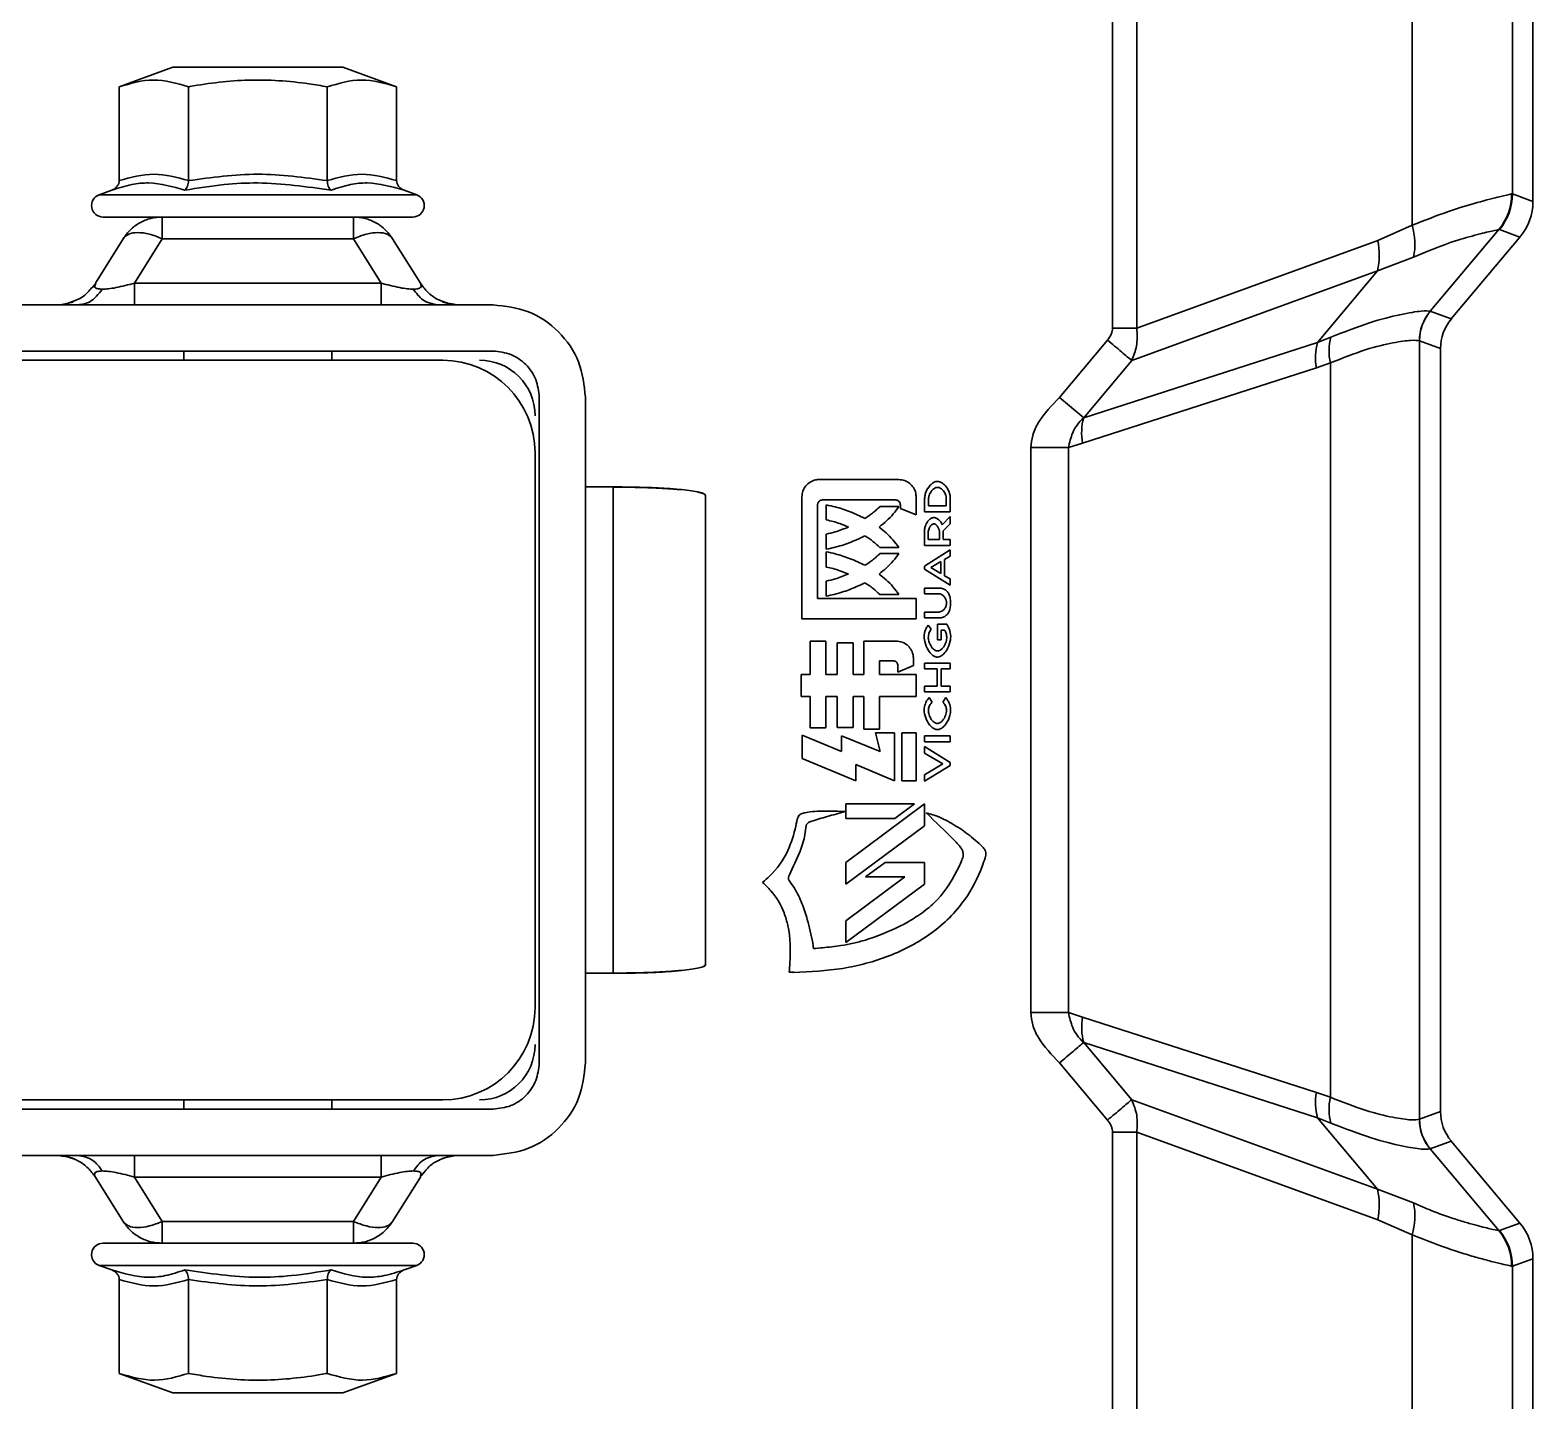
# Model space of a CAD drawing. Header units: millimetres. Extents: x 0 to 420, y 0 to 297.
# Drawn here: x 260.344 to 261.157, y 144.134 to 144.876 of the extents above; entities that cross this region are included whole.
import ezdxf

# ---------------------------------------------------------------- set-up
doc = ezdxf.new("R2010")
doc.units = ezdxf.units.MM

msp = doc.modelspace()

# ---------------------------------------------------------------- linework, layer by layer
at = {"color": 7, "linetype": 'Continuous', "lineweight": 35}
for p, q in [((261.15704, 144.7832), (261.15704, 145.0573)), ((261.0916, 144.77031), (261.0916, 145.02268)), ((261.1459, 145.02268), (261.1459, 144.78726)), ((260.92952, 144.71469), (260.92952, 144.92116)), ((260.9427, 144.71469), (260.9427, 144.92116)), ((260.42104, 144.8558), (260.39199, 144.84522)), ((260.42104, 144.8558), (260.51304, 144.8558)), ((260.5421, 144.84522), (260.51304, 144.8558)), ((260.39199, 144.79449), (260.39199, 144.84522)), ((260.42952, 144.79449), (260.42952, 144.84522)), ((260.50457, 144.79449), (260.50457, 144.84522)), ((260.5421, 144.79449), (260.5421, 144.84522)), ((260.38792, 144.78928), (260.38111, 144.7868)), ((260.55297, 144.7868), (260.38111, 144.7868)), ((260.55297, 144.7868), (260.54616, 144.78928)), ((261.14551, 144.78725), (261.1459, 144.78726)), ((261.1459, 144.78726), (261.15704, 144.7832)), ((260.41529, 144.7748), (260.38323, 144.7748)), ((260.41529, 144.76305), (260.41529, 144.7748)), ((260.51876, 144.7748), (260.41529, 144.7748)), ((260.55086, 144.7748), (260.51876, 144.7748)), ((260.51876, 144.76305), (260.51876, 144.7748)), ((261.07303, 144.76213), (261.0916, 144.77031)), ((261.1015, 144.72381), (261.13857, 144.76799)), ((261.13857, 144.76799), (261.13889, 144.768)), ((261.13889, 144.768), (261.15003, 144.76394)), ((260.39408, 144.76305), (260.37909, 144.73905)), ((260.40029, 144.73905), (260.41529, 144.76305)), ((260.51876, 144.76305), (260.41529, 144.76305)), ((260.53376, 144.73905), (260.51876, 144.76305)), ((260.55496, 144.73905), (260.53997, 144.76305)), ((260.9427, 144.71469), (261.07303, 144.76213)), ((261.11288, 144.71967), (261.15003, 144.76394)), ((261.0729, 144.74564), (261.0924, 144.75304)), ((260.93991, 144.69724), (261.0729, 144.74564)), ((261.0729, 144.74564), (261.04044, 144.70696)), ((260.37871, 144.7383), (260.37729, 144.73653)), ((260.37908, 144.73853), (260.37909, 144.73905)), ((260.40029, 144.73905), (260.53376, 144.73905)), ((260.02432, 144.7273), (260.59432, 144.7273)), ((260.36705, 144.7288), (260.36085, 144.72747)), ((260.36875, 144.72978), (260.3639, 144.72799)), ((260.57015, 144.72799), (260.5653, 144.72978)), ((260.5732, 144.72747), (260.567, 144.7288)), ((260.56917, 144.72791), (260.57611, 144.7273)), ((260.57321, 144.72767), (260.57088, 144.72797)), ((261.10142, 144.72385), (261.1015, 144.72381)), ((261.11288, 144.71967), (261.1015, 144.72381)), ((260.90083, 144.67726), (260.92682, 144.70823)), ((261.04044, 144.70696), (260.91393, 144.66627)), ((261.04044, 144.70696), (261.04771, 144.70984)), ((261.09557, 144.28679), (261.09557, 144.70781)), ((261.09557, 144.70781), (261.09566, 144.70777)), ((261.10704, 144.70362), (261.09566, 144.70777)), ((261.10704, 144.29097), (261.10704, 144.70362)), ((260.59432, 144.7023), (260.02432, 144.7023)), ((260.56704, 144.6973), (260.06704, 144.6973)), ((260.42704, 144.7023), (260.42704, 144.6973)), ((260.50704, 144.6973), (260.50704, 144.7023)), ((260.91393, 144.66627), (260.93991, 144.69724)), ((261.04742, 144.69587), (261.03987, 144.69322)), ((261.04742, 144.29873), (261.04742, 144.69587)), ((261.03987, 144.69322), (260.91336, 144.65254)), ((260.61932, 144.3173), (260.61932, 144.6773)), ((260.64432, 144.6773), (260.64432, 144.3173)), ((260.90083, 144.67726), (260.91393, 144.66627)), ((260.61704, 144.3473), (260.61704, 144.6473)), ((260.88533, 144.65006), (260.90566, 144.65006)), ((260.88533, 144.34454), (260.88533, 144.65006)), ((260.91336, 144.65254), (260.90566, 144.65006)), ((260.90566, 144.34454), (260.90566, 144.65006)), ((260.77085, 144.63281), (260.81389, 144.63281)), ((260.65932, 144.62885), (260.64432, 144.62885)), ((260.65932, 144.62885), (260.65932, 144.36585)), ((260.70932, 144.37045), (260.70932, 144.62424)), ((260.76142, 144.55744), (260.76142, 144.62338)), ((260.81209, 144.62175), (260.77256, 144.62175)), ((260.82324, 144.62338), (260.82324, 144.61369)), ((260.8278, 144.61543), (260.8278, 144.62247)), ((260.82997, 144.61858), (260.82997, 144.62247)), ((260.83958, 144.62278), (260.83958, 144.61858)), ((260.84175, 144.62307), (260.84175, 144.61543)), ((260.76991, 144.61901), (260.76991, 144.5685)), ((260.77462, 144.61095), (260.77462, 144.61909)), ((260.80369, 144.61823), (260.81389, 144.61823)), ((260.81475, 144.61721), (260.81475, 144.61901)), ((260.82324, 144.61369), (260.81475, 144.61721)), ((260.84175, 144.61543), (260.8278, 144.61543)), ((260.83958, 144.61858), (260.82997, 144.61858)), ((260.8278, 144.59715), (260.8278, 144.60513)), ((260.8374, 144.60831), (260.84175, 144.61277)), ((260.84175, 144.60888), (260.83787, 144.6051)), ((260.84175, 144.61277), (260.84175, 144.60888)), ((260.77462, 144.59508), (260.77462, 144.60332)), ((260.84175, 144.59715), (260.8278, 144.59715)), ((260.82985, 144.60038), (260.82985, 144.60463)), ((260.83593, 144.60038), (260.82985, 144.60038)), ((260.83593, 144.60408), (260.83593, 144.60038)), ((260.83789, 144.60421), (260.83789, 144.60038)), ((260.83789, 144.60038), (260.84175, 144.60038)), ((260.84175, 144.60038), (260.84175, 144.59715)), ((260.77462, 144.58548), (260.77462, 144.59371)), ((260.81389, 144.59603), (260.80369, 144.59603)), ((260.80369, 144.59277), (260.81389, 144.59277)), ((260.8278, 144.58601), (260.84175, 144.59475)), ((260.84175, 144.59137), (260.83866, 144.58953)), ((260.83866, 144.58953), (260.83866, 144.58081)), ((260.84175, 144.59475), (260.84175, 144.59137)), ((260.8278, 144.58435), (260.8278, 144.58601)), ((260.84175, 144.57561), (260.8278, 144.58435)), ((260.83122, 144.58517), (260.83668, 144.5884)), ((260.83668, 144.58196), (260.83122, 144.58517)), ((260.83668, 144.5884), (260.83668, 144.58196)), ((260.83866, 144.58081), (260.84175, 144.57902)), ((260.77462, 144.5697), (260.77462, 144.57785)), ((260.8278, 144.57411), (260.83615, 144.57411)), ((260.8278, 144.57096), (260.8278, 144.57411)), ((260.84175, 144.57902), (260.84175, 144.57561)), ((260.76991, 144.5685), (260.82324, 144.5685)), ((260.81389, 144.57056), (260.80369, 144.57056)), ((260.82324, 144.5685), (260.82324, 144.55744)), ((260.83556, 144.57096), (260.8278, 144.57096)), ((260.82324, 144.55744), (260.76142, 144.55744)), ((260.8278, 144.56116), (260.83556, 144.56116)), ((260.8278, 144.55801), (260.8278, 144.56116)), ((260.83615, 144.55801), (260.8278, 144.55801)), ((260.82968, 144.55396), (260.83134, 144.55194)), ((260.83488, 144.55464), (260.83985, 144.55464)), ((260.83488, 144.54619), (260.83488, 144.55464)), ((260.83688, 144.55139), (260.83688, 144.54619)), ((260.83866, 144.55139), (260.83688, 144.55139)), ((260.76596, 144.54544), (260.77436, 144.54544)), ((260.76596, 144.52743), (260.76596, 144.54544)), ((260.77436, 144.54544), (260.77436, 144.52743)), ((260.78046, 144.54458), (260.78921, 144.54458)), ((260.78046, 144.52743), (260.78046, 144.54458)), ((260.78921, 144.54458), (260.78921, 144.52743)), ((260.79496, 144.54544), (260.81243, 144.54544)), ((260.79496, 144.52743), (260.79496, 144.54544)), ((260.83688, 144.54619), (260.83488, 144.54619)), ((260.80336, 144.53472), (260.80336, 144.52743)), ((260.81098, 144.53472), (260.80336, 144.53472)), ((260.82178, 144.53232), (260.81338, 144.52863)), ((260.81338, 144.52863), (260.81338, 144.53206)), ((260.82178, 144.53609), (260.82178, 144.53232)), ((260.8278, 144.5335), (260.84175, 144.5335)), ((260.8278, 144.53035), (260.8278, 144.5335)), ((260.84175, 144.5335), (260.84175, 144.53035)), ((260.76107, 144.52743), (260.76596, 144.52743)), ((260.76107, 144.51552), (260.76107, 144.52743)), ((260.77436, 144.52743), (260.78046, 144.52743)), ((260.78921, 144.52743), (260.79496, 144.52743)), ((260.80336, 144.52743), (260.82324, 144.52743)), ((260.82324, 144.52743), (260.82324, 144.51552)), ((260.83472, 144.53035), (260.8278, 144.53035)), ((260.83472, 144.52113), (260.83472, 144.53035)), ((260.83678, 144.53035), (260.83678, 144.52113)), ((260.84175, 144.53035), (260.83678, 144.53035)), ((260.8278, 144.51798), (260.8278, 144.52113)), ((260.8278, 144.52113), (260.83472, 144.52113)), ((260.84175, 144.51798), (260.8278, 144.51798)), ((260.83678, 144.52113), (260.84175, 144.52113)), ((260.84175, 144.52113), (260.84175, 144.51798)), ((260.76596, 144.51552), (260.76107, 144.51552)), ((260.76596, 144.49854), (260.76596, 144.51552)), ((260.77436, 144.51552), (260.77436, 144.49854)), ((260.78046, 144.51552), (260.77436, 144.51552)), ((260.78046, 144.49862), (260.78046, 144.51552)), ((260.78921, 144.51552), (260.78921, 144.49862)), ((260.79496, 144.51552), (260.78921, 144.51552)), ((260.79496, 144.49777), (260.79496, 144.51552)), ((260.80336, 144.51552), (260.80336, 144.49777)), ((260.82324, 144.51552), (260.80336, 144.51552)), ((260.83033, 144.51495), (260.83188, 144.51246)), ((260.83769, 144.51246), (260.83924, 144.51495)), ((260.76159, 144.4819), (260.76159, 144.49451)), ((260.76159, 144.49451), (260.78285, 144.48568)), ((260.77436, 144.49854), (260.76596, 144.49854)), ((260.78921, 144.49862), (260.78046, 144.49862)), ((260.78285, 144.49417), (260.80371, 144.48568)), ((260.78285, 144.48568), (260.78285, 144.49417)), ((260.80336, 144.49777), (260.79496, 144.49777)), ((260.80131, 144.49588), (260.81151, 144.49588)), ((260.80371, 144.48568), (260.80131, 144.49588)), ((260.81151, 144.49588), (260.81151, 144.4699)), ((260.81559, 144.49588), (260.82322, 144.49588)), ((260.81559, 144.4699), (260.81559, 144.49588)), ((260.82322, 144.49588), (260.82322, 144.4699)), ((260.8278, 144.49426), (260.84175, 144.49426)), ((260.8278, 144.491), (260.8278, 144.49426)), ((260.84175, 144.49426), (260.84175, 144.491)), ((260.84175, 144.491), (260.8278, 144.491)), ((260.8278, 144.48837), (260.84175, 144.47976)), ((260.8278, 144.48485), (260.8278, 144.48837)), ((260.83771, 144.47897), (260.8278, 144.48485)), ((260.79065, 144.4699), (260.76159, 144.4819)), ((260.79065, 144.47873), (260.79065, 144.4699)), ((260.81151, 144.4699), (260.79065, 144.47873)), ((260.8278, 144.47311), (260.83771, 144.47897)), ((260.84175, 144.47821), (260.8278, 144.46959)), ((260.84175, 144.47976), (260.84175, 144.47821)), ((260.82322, 144.4699), (260.81559, 144.4699)), ((260.8278, 144.46959), (260.8278, 144.47311)), ((260.78519, 144.45734), (260.82244, 144.45734)), ((260.78519, 144.44945), (260.78519, 144.45734)), ((260.78519, 144.42577), (260.82777, 144.45734)), ((260.82244, 144.45734), (260.8118, 144.44945)), ((260.82777, 144.45734), (260.82777, 144.44551)), ((260.8118, 144.44945), (260.78519, 144.44945)), ((260.82777, 144.44551), (260.78519, 144.41393)), ((260.78519, 144.41393), (260.78519, 144.42577)), ((260.79584, 144.41788), (260.80648, 144.42577)), ((260.80648, 144.42577), (260.82777, 144.42577)), ((260.82777, 144.42577), (260.82777, 144.41393)), ((260.78519, 144.3942), (260.81712, 144.41788)), ((260.82777, 144.41393), (260.78519, 144.38236)), ((260.81712, 144.41788), (260.79584, 144.41788)), ((260.78519, 144.38236), (260.78519, 144.3942)), ((260.70932, 144.37045), (260.70932, 144.37035)), ((260.65932, 144.36585), (260.64432, 144.36585)), ((260.65932, 144.36575), (260.64432, 144.36575)), ((260.88533, 144.34454), (260.90566, 144.34454)), ((260.90566, 144.34454), (260.91336, 144.34206)), ((260.91336, 144.34206), (261.03987, 144.30137)), ((260.93991, 144.29736), (260.91393, 144.32832)), ((261.04044, 144.28764), (260.91393, 144.32832)), ((260.92682, 144.28637), (260.90083, 144.31733)), ((260.06704, 144.2973), (260.56704, 144.2973)), ((260.42704, 144.2973), (260.42704, 144.2923)), ((260.50704, 144.2923), (260.50704, 144.2973)), ((260.93991, 144.29736), (261.0729, 144.24895)), ((261.03987, 144.30137), (261.04742, 144.29873)), ((260.59432, 144.2923), (260.02432, 144.2923)), ((261.10704, 144.29097), (261.09566, 144.28683)), ((260.92952, 144.07344), (260.92952, 144.2799)), ((260.9427, 144.2799), (260.92952, 144.2799)), ((260.9427, 144.07344), (260.9427, 144.2799)), ((261.07303, 144.23247), (260.9427, 144.2799)), ((261.0729, 144.24895), (261.04044, 144.28764)), ((261.04771, 144.28475), (261.04044, 144.28764)), ((261.09557, 144.28679), (261.09566, 144.28683)), ((261.11288, 144.27492), (261.1015, 144.27078)), ((261.15003, 144.23065), (261.11288, 144.27492)), ((260.59432, 144.2673), (260.02432, 144.2673)), ((260.36488, 144.26669), (260.35794, 144.2673)), ((260.36084, 144.26692), (260.36316, 144.26663)), ((260.36085, 144.26712), (260.36705, 144.2658)), ((260.3639, 144.26661), (260.36875, 144.26482)), ((260.5653, 144.26482), (260.57015, 144.26661)), ((260.567, 144.2658), (260.5732, 144.26712)), ((261.1015, 144.27078), (261.10142, 144.27074)), ((261.13857, 144.22661), (261.1015, 144.27078)), ((260.37909, 144.25555), (260.39408, 144.23155)), ((260.53376, 144.25555), (260.40029, 144.25555)), ((260.40029, 144.25555), (260.41529, 144.23155)), ((260.53376, 144.25555), (260.51876, 144.23155)), ((260.55496, 144.25555), (260.53997, 144.23155)), ((260.55496, 144.25607), (260.55496, 144.25555)), ((260.55534, 144.2563), (260.55676, 144.25806)), ((261.0729, 144.24895), (261.0924, 144.24155)), ((260.41529, 144.23155), (260.51876, 144.23155)), ((260.41529, 144.23155), (260.41529, 144.2198)), ((260.51876, 144.23155), (260.51876, 144.2198)), ((261.0916, 144.22428), (261.07303, 144.23247)), ((261.0916, 143.97192), (261.0916, 144.22428)), ((261.13889, 144.2266), (261.13857, 144.22661)), ((261.15003, 144.23065), (261.13889, 144.2266)), ((260.38323, 144.2198), (260.41529, 144.2198)), ((260.41529, 144.2198), (260.51876, 144.2198)), ((260.51876, 144.2198), (260.55086, 144.2198)), ((260.38111, 144.2078), (260.38792, 144.20532)), ((260.38111, 144.2078), (260.55297, 144.2078)), ((260.54616, 144.20532), (260.55297, 144.2078)), ((261.1459, 144.20734), (261.14551, 144.20735)), ((261.1459, 144.20734), (261.15704, 144.21139)), ((261.1459, 144.20734), (261.1459, 143.97192)), ((261.15704, 143.9373), (261.15704, 144.21139)), ((260.39199, 144.20011), (260.39199, 144.14937)), ((260.42952, 144.20011), (260.42952, 144.14937)), ((260.50457, 144.20011), (260.50457, 144.14937)), ((260.5421, 144.20011), (260.5421, 144.14937)), ((260.39199, 144.14937), (260.42104, 144.1388)), ((260.51304, 144.1388), (260.5421, 144.14937)), ((260.51304, 144.1388), (260.42104, 144.1388))]:
    msp.add_line(p, q, dxfattribs=at)
for centre, radius, start, end in [((260.38323, 144.78098), 0.00619, 110, 270), ((260.55086, 144.78098), 0.00619, 270, 70), ((261.11551, 144.78717), 0.03, 320.25006, 0.14099), ((261.11586, 144.78729), 0.03004, 320.05864, 359.94136), ((261.06016, 144.76019), 0.03303, 347.49811, 17.84278), ((261.03759, 144.75417), 0.03632, 346.42985, 12.66321), ((261.12061, 144.70777), 0.02504, 140.03569, 179.90674), ((261.1207, 144.70774), 0.02504, 140.05864, 179.94136), ((261.0695, 144.69887), 0.03016, 164.4497, 190.79661), ((261.07594, 144.70227), 0.02923, 164.99384, 192.66448), ((260.56704, 144.6473), 0.05, 0, 90), ((260.58704, 144.6673), 0.03, 0, 90), ((260.94299, 144.65819), 0.03017, 164.44976, 190.79653), ((260.56704, 144.3473), 0.05, 270, 0), ((260.94299, 144.33641), 0.03016, 169.20334, 195.55039), ((260.58704, 144.3273), 0.03, 270, 0), ((261.0695, 144.29572), 0.03016, 169.20339, 195.55031), ((261.07594, 144.29232), 0.02923, 167.33552, 195.00616), ((261.12061, 144.28683), 0.02504, 180.09326, 219.96431), ((261.1207, 144.28686), 0.02504, 180.05864, 219.94136), ((261.03759, 144.24043), 0.03632, 347.33678, 13.57014), ((261.06016, 144.2344), 0.03303, 342.15722, 12.50189), ((261.11551, 144.20742), 0.03, 359.85901, 39.74994), ((261.11586, 144.20731), 0.03004, 0.05864, 39.94136), ((260.38323, 144.21361), 0.00619, 90, 250), ((260.55086, 144.21361), 0.00619, 290, 90)]:
    msp.add_arc(centre, radius, start, end, dxfattribs=at)
for centre, major_axis, start_param, end_param in [((261.127, 144.78323), (0.02823, -0.01028), 5.934618, 6.631752), ((261.13208, 144.7036), (0.02353, -0.00856), 2.793026, 3.49016), ((261.13208, 144.291), (-0.02353, -0.00856), 5.934618, 6.631752), ((261.127, 144.21136), (-0.02823, -0.01028), 2.793026, 3.49016)]:
    msp.add_ellipse(centre, major_axis=major_axis, ratio=0.998448, start_param=start_param, end_param=end_param, dxfattribs=at)
for points, knots in [([(260.42952, 144.84522), (260.42975, 144.84527), (260.44046, 144.8472), (260.4622, 144.84981), (260.48721, 144.8482), (260.50127, 144.84579), (260.50457, 144.84522)], [0, 0, 0, 0, 0.0096041, 0.4326313, 0.8668729, 1, 1, 1, 1]), ([(260.39199, 144.84522), (260.39813, 144.84703), (260.41064, 144.85071), (260.42315, 144.84707), (260.42952, 144.84522)], [0, 0, 0, 0, 0.491212, 1, 1, 1, 1]), ([(260.50457, 144.84522), (260.51071, 144.84703), (260.52322, 144.85071), (260.53573, 144.84707), (260.5421, 144.84522)], [0, 0, 0, 0, 0.4912125, 1, 1, 1, 1]), ([(260.39199, 144.79449), (260.39193, 144.79393), (260.39181, 144.79283), (260.39092, 144.79132), (260.38963, 144.79008), (260.38853, 144.7895), (260.38794, 144.78928), (260.38792, 144.78928)], [0, 0, 0, 0, 0.23614, 0.471311, 0.732321, 0.993287, 1, 1, 1, 1]), ([(260.42748, 144.78928), (260.421, 144.79119), (260.41155, 144.79397), (260.39818, 144.79257), (260.39153, 144.79044), (260.38792, 144.78928)], [0, 0, 0, 0, 0.499729, 0.72853, 1, 1, 1, 1]), ([(260.42748, 144.78928), (260.42749, 144.78928), (260.42778, 144.7895), (260.42834, 144.79008), (260.42898, 144.79132), (260.42943, 144.79283), (260.42949, 144.79393), (260.42952, 144.79449)], [0, 0, 0, 0, 0.006713, 0.267679, 0.528689, 0.76386, 1, 1, 1, 1]), ([(260.5066, 144.78928), (260.49343, 144.79119), (260.47423, 144.79397), (260.44766, 144.79257), (260.43458, 144.79043), (260.42748, 144.78928)], [0, 0, 0, 0, 0.500435, 0.728855, 1, 1, 1, 1]), ([(260.42952, 144.79449), (260.44201, 144.7962), (260.46702, 144.79963), (260.49204, 144.7962), (260.50457, 144.79449)], [0, 0, 0, 0, 0.499238, 1, 1, 1, 1]), ([(260.5066, 144.78928), (260.5066, 144.78928), (260.5063, 144.7895), (260.50575, 144.79008), (260.50511, 144.79132), (260.50466, 144.79283), (260.5046, 144.79393), (260.50457, 144.79449)], [0, 0, 0, 0, 0.006713, 0.267679, 0.528689, 0.76386, 1, 1, 1, 1]), ([(260.54616, 144.78928), (260.53949, 144.79119), (260.52975, 144.79397), (260.51655, 144.79257), (260.5101, 144.79044), (260.5066, 144.78928)], [0, 0, 0, 0, 0.499729, 0.72853, 1, 1, 1, 1]), ([(260.54616, 144.78928), (260.54615, 144.78928), (260.54556, 144.7895), (260.54445, 144.79008), (260.54317, 144.79132), (260.54228, 144.79283), (260.54216, 144.79393), (260.5421, 144.79449)], [0, 0, 0, 0, 0.0067129, 0.2676791, 0.5286892, 0.7638601, 1, 1, 1, 1]), ([(261.0916, 144.77031), (261.09842, 144.77298), (261.11189, 144.77825), (261.12804, 144.78299), (261.14061, 144.78619), (261.14383, 144.78689), (261.14551, 144.78725)], [0, 0, 0, 0, 0.2388676, 0.4717092, 0.7262571, 1, 1, 1, 1]), ([(261.13857, 144.76799), (261.13714, 144.7677), (261.13438, 144.76715), (261.12359, 144.76446), (261.10978, 144.76036), (261.09821, 144.75549), (261.0924, 144.75304)], [0, 0, 0, 0, 0.27715, 0.53382, 0.766156, 1, 1, 1, 1]), ([(260.37714, 144.73666), (260.37648, 144.73581), (260.37455, 144.73329), (260.37154, 144.73098), (260.36913, 144.73007), (260.36869, 144.72991)], [0, 0, 0, 0, 0.294463, 0.870519, 1, 1, 1, 1]), ([(260.38291, 144.73574), (260.38076, 144.73307), (260.37693, 144.7283), (260.37188, 144.7276), (260.36967, 144.7273)], [0, 0, 0, 0, 0.559996, 1, 1, 1, 1]), ([(260.38291, 144.73574), (260.38205, 144.73579), (260.38026, 144.73588), (260.37843, 144.73673), (260.37883, 144.73782), (260.37908, 144.73853)], [0, 0, 0, 0, 0.243902, 0.508229, 1, 1, 1, 1]), ([(260.40029, 144.73905), (260.39693, 144.73814), (260.39215, 144.73686), (260.38613, 144.73588), (260.38396, 144.73579), (260.38291, 144.73574)], [0, 0, 0, 0, 0.551614, 0.784825, 1, 1, 1, 1]), ([(260.55114, 144.73574), (260.55009, 144.73579), (260.54792, 144.73588), (260.5419, 144.73686), (260.53712, 144.73814), (260.53376, 144.73905)], [0, 0, 0, 0, 0.215184, 0.448387, 1, 1, 1, 1]), ([(260.55496, 144.73905), (260.55531, 144.73814), (260.55581, 144.73686), (260.5538, 144.73588), (260.552, 144.73579), (260.55114, 144.73574)], [0, 0, 0, 0, 0.5516135, 0.7848249, 1, 1, 1, 1]), ([(260.56438, 144.7273), (260.56155, 144.72781), (260.55648, 144.72871), (260.55277, 144.73359), (260.55114, 144.73574)], [0, 0, 0, 0, 0.559996, 1, 1, 1, 1]), ([(260.56944, 144.72828), (260.5676, 144.72891), (260.56377, 144.73022), (260.55871, 144.73395), (260.55621, 144.73735), (260.55496, 144.73905)], [0, 0, 0, 0, 0.315477, 0.657739, 1, 1, 1, 1]), ([(261.04771, 144.70984), (261.05493, 144.71264), (261.06932, 144.71822), (261.08603, 144.7223), (261.09783, 144.72429), (261.10024, 144.724), (261.10142, 144.72385)], [0, 0, 0, 0, 0.247618, 0.49308, 0.751102, 1, 1, 1, 1]), ([(260.92952, 144.71469), (260.92948, 144.71414), (260.9294, 144.713), (260.92863, 144.71072), (260.92755, 144.70924), (260.92682, 144.70823)], [0, 0, 0, 0, 0.232062, 0.478453, 1, 1, 1, 1]), ([(260.9427, 144.71469), (260.9407, 144.71469), (260.93675, 144.71469), (260.93191, 144.71469), (260.92952, 144.71469)], [0, 0, 0, 0, 0.506963, 1, 1, 1, 1]), ([(260.93991, 144.69724), (260.94095, 144.69978), (260.94318, 144.70521), (260.94287, 144.71139), (260.9427, 144.71469)], [0, 0, 0, 0, 0.466493, 1, 1, 1, 1]), ([(260.93991, 144.69724), (260.93917, 144.69787), (260.93764, 144.69914), (260.93441, 144.70186), (260.93072, 144.70495), (260.9281, 144.70715), (260.92682, 144.70823)], [0, 0, 0, 0, 0.245847, 0.499999, 0.754151, 1, 1, 1, 1]), ([(261.09557, 144.70781), (261.09443, 144.70803), (261.09225, 144.70845), (261.08177, 144.70696), (261.06717, 144.70368), (261.054, 144.69847), (261.04742, 144.69587)], [0, 0, 0, 0, 0.262701, 0.501004, 0.750686, 1, 1, 1, 1]), ([(260.88533, 144.65006), (260.88554, 144.6523), (260.88598, 144.65701), (260.89074, 144.6668), (260.89664, 144.67292), (260.90083, 144.67726)], [0, 0, 0, 0, 0.209288, 0.438923, 1, 1, 1, 1]), ([(260.90566, 144.65006), (260.90627, 144.6528), (260.90723, 144.65708), (260.91029, 144.66259), (260.91266, 144.66498), (260.91393, 144.66627)], [0, 0, 0, 0, 0.452149, 0.705537, 1, 1, 1, 1]), ([(260.76142, 144.62338), (260.76152, 144.62447), (260.76173, 144.62665), (260.76341, 144.6295), (260.76584, 144.6316), (260.76846, 144.63267), (260.77018, 144.63277), (260.77085, 144.63281)], [0, 0, 0, 0, 0.2208266, 0.4404359, 0.6510519, 0.8643095, 1, 1, 1, 1]), ([(260.81389, 144.63281), (260.81496, 144.63271), (260.81709, 144.63251), (260.81987, 144.63085), (260.82198, 144.62847), (260.82309, 144.62583), (260.82319, 144.62407), (260.82324, 144.62338)], [0, 0, 0, 0, 0.217033, 0.432668, 0.640579, 0.859649, 1, 1, 1, 1]), ([(260.8278, 144.62247), (260.82789, 144.62331), (260.82813, 144.62554), (260.82963, 144.62837), (260.83154, 144.63051), (260.83317, 144.63152), (260.83462, 144.63187), (260.83611, 144.63165), (260.83791, 144.63068), (260.83991, 144.62859), (260.84143, 144.62587), (260.84167, 144.62383), (260.84175, 144.62307)], [0, 0, 0, 0, 0.1030685, 0.2729746, 0.3801291, 0.4507448, 0.5041323, 0.5577263, 0.6309584, 0.7501374, 0.9075925, 1, 1, 1, 1]), ([(260.70932, 144.62424), (260.70904, 144.62462), (260.70854, 144.62527), (260.70411, 144.62641), (260.69698, 144.62737), (260.68705, 144.6281), (260.67542, 144.62868), (260.6657, 144.62878), (260.65932, 144.62885)], [0, 0, 0, 0, 0.157309, 0.270586, 0.50035, 0.630794, 0.757716, 1, 1, 1, 1]), ([(260.65932, 144.62875), (260.66569, 144.62868), (260.67539, 144.62858), (260.68711, 144.62801), (260.69215, 144.62761), (260.6947, 144.6274)], [0, 0, 0, 0, 0.484898, 0.738922, 1, 1, 1, 1]), ([(260.70491, 144.62604), (260.706, 144.62578), (260.70862, 144.62517), (260.70907, 144.62452), (260.70932, 144.62415)], [0, 0, 0, 0, 0.418606, 1, 1, 1, 1]), ([(260.77256, 144.62175), (260.77226, 144.62172), (260.77165, 144.62165), (260.77083, 144.62119), (260.77026, 144.62051), (260.76996, 144.61974), (260.76992, 144.61924), (260.76991, 144.61901)], [0, 0, 0, 0, 0.215909, 0.431679, 0.642748, 0.836136, 1, 1, 1, 1]), ([(260.81475, 144.61901), (260.81472, 144.61934), (260.81465, 144.62), (260.81416, 144.62088), (260.81343, 144.62145), (260.81271, 144.62171), (260.81226, 144.62174), (260.81209, 144.62175)], [0, 0, 0, 0, 0.23459, 0.4696301, 0.6836997, 0.8787885, 1, 1, 1, 1]), ([(260.82997, 144.62247), (260.83005, 144.62306), (260.83022, 144.62454), (260.83128, 144.62641), (260.8326, 144.6278), (260.83377, 144.62845), (260.83479, 144.62864), (260.83586, 144.62844), (260.83716, 144.62769), (260.83844, 144.62627), (260.83938, 144.62451), (260.83952, 144.62327), (260.83958, 144.62278)], [0, 0, 0, 0, 0.107522, 0.269023, 0.38047, 0.452163, 0.50862, 0.565188, 0.646662, 0.775363, 0.910485, 1, 1, 1, 1]), ([(260.77462, 144.61909), (260.77625, 144.61875), (260.78068, 144.61781), (260.78773, 144.61547), (260.79293, 144.61303), (260.79554, 144.6118)], [0, 0, 0, 0, 0.22528, 0.610558, 1, 1, 1, 1]), ([(260.79554, 144.6118), (260.79692, 144.61274), (260.79904, 144.61419), (260.80174, 144.61637), (260.80304, 144.61761), (260.80369, 144.61823)], [0, 0, 0, 0, 0.481223, 0.740091, 1, 1, 1, 1]), ([(260.81389, 144.61823), (260.81291, 144.61688), (260.81092, 144.61411), (260.80731, 144.61037), (260.80456, 144.60819), (260.80317, 144.60709)], [0, 0, 0, 0, 0.322508, 0.65906, 1, 1, 1, 1]), ([(260.78663, 144.60709), (260.78509, 144.60773), (260.78237, 144.60885), (260.77837, 144.61019), (260.77587, 144.61069), (260.77462, 144.61095)], [0, 0, 0, 0, 0.395845, 0.696793, 1, 1, 1, 1]), ([(260.77462, 144.60332), (260.77626, 144.60366), (260.77913, 144.60427), (260.78309, 144.60571), (260.78544, 144.60663), (260.78663, 144.60709)], [0, 0, 0, 0, 0.397481, 0.698479, 1, 1, 1, 1]), ([(260.80317, 144.60709), (260.80448, 144.60606), (260.80716, 144.60395), (260.8108, 144.60027), (260.81286, 144.59745), (260.81389, 144.59603)], [0, 0, 0, 0, 0.323586, 0.659323, 1, 1, 1, 1]), ([(260.8278, 144.60513), (260.82788, 144.60591), (260.82809, 144.60776), (260.82921, 144.60992), (260.83058, 144.61141), (260.83167, 144.61207), (260.83274, 144.61228), (260.8339, 144.61209), (260.83529, 144.61135), (260.83665, 144.61007), (260.83716, 144.60886), (260.8374, 144.60831)], [0, 0, 0, 0, 0.1479738, 0.3534631, 0.4502059, 0.5301426, 0.5919075, 0.6536295, 0.7509391, 0.887099, 1, 1, 1, 1]), ([(260.82985, 144.60463), (260.8299, 144.60504), (260.82998, 144.60577), (260.83035, 144.60659), (260.83067, 144.60716), (260.83094, 144.60756), (260.83125, 144.60793), (260.83167, 144.60835), (260.83218, 144.6087), (260.83269, 144.60884), (260.83302, 144.60883), (260.83338, 144.60876), (260.83374, 144.60858), (260.83415, 144.60827), (260.83444, 144.60796), (260.83469, 144.60763), (260.83493, 144.60729), (260.83514, 144.60693), (260.83532, 144.60656), (260.83549, 144.60618), (260.83563, 144.60579), (260.83574, 144.60539), (260.83583, 144.60503), (260.83591, 144.60459), (260.83593, 144.60425), (260.83593, 144.60408)], [0, 0, 0, 0, 0.104931, 0.188559, 0.230252, 0.271948, 0.313654, 0.355384, 0.425825, 0.468883, 0.490273, 0.510955, 0.563746, 0.591003, 0.644663, 0.671402, 0.698138, 0.751654, 0.778385, 0.805115, 0.858613, 0.885344, 0.912077, 0.955815, 1, 1, 1, 1]), ([(260.79554, 144.60237), (260.79404, 144.60165), (260.78997, 144.5997), (260.78304, 144.59701), (260.77744, 144.59573), (260.77462, 144.59508)], [0, 0, 0, 0, 0.225097, 0.610128, 1, 1, 1, 1]), ([(260.80369, 144.59603), (260.80245, 144.59715), (260.80055, 144.59886), (260.79778, 144.60092), (260.79629, 144.60189), (260.79554, 144.60237)], [0, 0, 0, 0, 0.484106, 0.741689, 1, 1, 1, 1]), ([(260.83787, 144.6051), (260.83788, 144.60503), (260.83789, 144.60488), (260.83789, 144.60458), (260.83789, 144.60436), (260.83789, 144.60421)], [0, 0, 0, 0, 0.253407, 0.506797, 1, 1, 1, 1]), ([(260.77462, 144.59371), (260.77625, 144.59337), (260.78068, 144.59243), (260.78773, 144.59009), (260.79293, 144.58765), (260.79554, 144.58642)], [0, 0, 0, 0, 0.2252791, 0.6105552, 1, 1, 1, 1]), ([(260.79554, 144.58642), (260.79693, 144.58735), (260.79906, 144.58877), (260.80173, 144.59096), (260.80303, 144.59216), (260.80369, 144.59277)], [0, 0, 0, 0, 0.48414, 0.741719, 1, 1, 1, 1]), ([(260.81389, 144.59277), (260.81291, 144.59142), (260.81091, 144.58866), (260.80729, 144.58496), (260.80455, 144.5828), (260.80317, 144.58171)], [0, 0, 0, 0, 0.323845, 0.659773, 1, 1, 1, 1]), ([(260.78663, 144.58171), (260.78507, 144.58231), (260.78234, 144.58338), (260.77836, 144.58473), (260.77587, 144.58523), (260.77462, 144.58548)], [0, 0, 0, 0, 0.396668, 0.697235, 1, 1, 1, 1]), ([(260.77462, 144.57785), (260.77625, 144.57821), (260.77913, 144.57885), (260.78307, 144.58034), (260.78544, 144.58125), (260.78663, 144.58171)], [0, 0, 0, 0, 0.397021, 0.698347, 1, 1, 1, 1]), ([(260.80317, 144.58171), (260.80449, 144.58068), (260.80717, 144.57857), (260.81083, 144.57487), (260.81286, 144.57201), (260.81389, 144.57056)], [0, 0, 0, 0, 0.322168, 0.658364, 1, 1, 1, 1]), ([(260.79554, 144.57699), (260.79404, 144.57627), (260.78996, 144.57432), (260.78304, 144.57163), (260.77744, 144.57035), (260.77462, 144.5697)], [0, 0, 0, 0, 0.225098, 0.610129, 1, 1, 1, 1]), ([(260.80369, 144.57056), (260.80246, 144.5717), (260.80057, 144.57344), (260.79777, 144.57549), (260.79629, 144.57649), (260.79554, 144.57699)], [0, 0, 0, 0, 0.482099, 0.740834, 1, 1, 1, 1]), ([(260.83615, 144.57411), (260.83657, 144.57407), (260.83762, 144.57397), (260.83914, 144.57316), (260.84056, 144.57181), (260.84164, 144.5696), (260.84199, 144.56643), (260.84184, 144.56319), (260.84075, 144.56054), (260.83926, 144.55901), (260.83763, 144.55815), (260.83656, 144.55805), (260.83615, 144.55801)], [0, 0, 0, 0, 0.057396, 0.142461, 0.228893, 0.320305, 0.471061, 0.658867, 0.756094, 0.853964, 0.944424, 1, 1, 1, 1]), ([(260.83556, 144.56116), (260.83591, 144.5612), (260.8367, 144.56129), (260.83789, 144.56203), (260.83895, 144.56324), (260.83968, 144.56489), (260.83978, 144.56666), (260.83924, 144.56834), (260.83832, 144.56969), (260.83717, 144.57057), (260.83622, 144.57092), (260.83571, 144.57095), (260.83556, 144.57096)], [0, 0, 0, 0, 0.0751555, 0.16832, 0.2911242, 0.4158516, 0.5478502, 0.6614649, 0.788026, 0.8903814, 0.9675381, 1, 1, 1, 1]), ([(260.83985, 144.55464), (260.84063, 144.55312), (260.84202, 144.55042), (260.84202, 144.54564), (260.8406, 144.54173), (260.83868, 144.53888), (260.837, 144.53742), (260.83568, 144.53681), (260.83447, 144.53671), (260.83318, 144.53707), (260.83148, 144.53822), (260.82938, 144.54089), (260.82779, 144.54464), (260.82745, 144.54883), (260.82834, 144.55186), (260.82934, 144.55342), (260.82968, 144.55396)], [0, 0, 0, 0, 0.120432, 0.213162, 0.331684, 0.413005, 0.455865, 0.488872, 0.514902, 0.540892, 0.583063, 0.658706, 0.781016, 0.867724, 0.954736, 1, 1, 1, 1]), ([(260.83134, 144.55194), (260.83091, 144.55121), (260.83006, 144.54978), (260.82971, 144.54727), (260.83021, 144.54474), (260.83122, 144.54263), (260.83246, 144.54111), (260.83352, 144.54034), (260.83451, 144.54003), (260.83547, 144.5401), (260.83661, 144.54065), (260.83805, 144.54203), (260.8393, 144.54422), (260.84, 144.54697), (260.83963, 144.54943), (260.83895, 144.55081), (260.83866, 144.55139)], [0, 0, 0, 0, 0.08987, 0.176538, 0.263027, 0.362446, 0.423179, 0.470099, 0.500982, 0.532068, 0.57022, 0.633522, 0.742023, 0.836258, 0.931198, 1, 1, 1, 1]), ([(260.81243, 144.54544), (260.8135, 144.54534), (260.81563, 144.54514), (260.81842, 144.54348), (260.82052, 144.5411), (260.82162, 144.53849), (260.82174, 144.53675), (260.82178, 144.53609)], [0, 0, 0, 0, 0.2182785, 0.4351494, 0.6441626, 0.864466, 1, 1, 1, 1]), ([(260.81338, 144.53206), (260.81335, 144.53243), (260.8133, 144.53305), (260.81292, 144.53384), (260.81234, 144.53438), (260.81165, 144.53467), (260.81118, 144.53471), (260.81098, 144.53472)], [0, 0, 0, 0, 0.272758, 0.457842, 0.644353, 0.8509, 1, 1, 1, 1]), ([(260.83924, 144.51495), (260.83997, 144.51398), (260.84141, 144.51206), (260.84211, 144.50853), (260.84156, 144.50464), (260.84006, 144.50137), (260.83809, 144.49901), (260.83655, 144.49793), (260.83513, 144.49751), (260.83377, 144.49763), (260.83215, 144.49843), (260.83012, 144.50043), (260.82826, 144.50382), (260.82736, 144.50789), (260.82806, 144.51161), (260.82929, 144.51376), (260.83017, 144.51477), (260.83033, 144.51495)], [0, 0, 0, 0, 0.08519, 0.168963, 0.246186, 0.360946, 0.418211, 0.462463, 0.491745, 0.521214, 0.557381, 0.617071, 0.720017, 0.827682, 0.905205, 0.982624, 1, 1, 1, 1]), ([(260.83188, 144.51246), (260.83138, 144.51187), (260.83039, 144.51071), (260.82978, 144.5085), (260.82997, 144.50602), (260.83093, 144.50375), (260.83225, 144.50205), (260.83344, 144.5012), (260.83445, 144.50086), (260.83548, 144.50093), (260.83664, 144.5015), (260.83804, 144.50285), (260.83929, 144.50509), (260.83985, 144.50776), (260.83936, 144.51016), (260.83851, 144.51161), (260.83786, 144.51229), (260.83769, 144.51246)], [0, 0, 0, 0, 0.079836, 0.158698, 0.232948, 0.337554, 0.41275, 0.456024, 0.489191, 0.522624, 0.56103, 0.622793, 0.723203, 0.826712, 0.901133, 0.975506, 1, 1, 1, 1]), ([(260.75821, 144.44539), (260.75844, 144.44706), (260.75872, 144.44913), (260.75996, 144.45128), (260.76129, 144.45222), (260.76595, 144.45326), (260.77393, 144.45364), (260.7811, 144.45337), (260.78476, 144.45324)], [0, 0, 0, 0, 0.160025, 0.196998, 0.234195, 0.311686, 0.649476, 1, 1, 1, 1]), ([(260.78476, 144.45324), (260.78315, 144.45278), (260.77995, 144.45186), (260.77379, 144.45018), (260.76927, 144.44882), (260.76635, 144.44795)], [0, 0, 0, 0, 0.261065, 0.522123, 1, 1, 1, 1]), ([(260.79588, 144.38373), (260.79746, 144.38427), (260.80536, 144.38698), (260.81615, 144.39166), (260.8274, 144.39888), (260.83792, 144.40792), (260.844, 144.41823), (260.84794, 144.4266), (260.84881, 144.42921), (260.84872, 144.43131), (260.8473, 144.43431), (260.8403, 144.44126), (260.83376, 144.44763), (260.82873, 144.45252)], [0, 0, 0, 0, 0.048169, 0.241379, 0.33788, 0.433916, 0.639701, 0.675797, 0.701807, 0.718369, 0.734888, 0.796355, 1, 1, 1, 1]), ([(260.82873, 144.45252), (260.83034, 144.4521), (260.8352, 144.45083), (260.84273, 144.44678), (260.85147, 144.44123), (260.85663, 144.43649), (260.85923, 144.43411)], [0, 0, 0, 0, 0.138868, 0.417722, 0.706333, 1, 1, 1, 1]), ([(260.74018, 144.41493), (260.74144, 144.41603), (260.74697, 144.42085), (260.75429, 144.43084), (260.757, 144.44087), (260.75821, 144.44539)], [0, 0, 0, 0, 0.138986, 0.611917, 1, 1, 1, 1]), ([(260.76374, 144.44566), (260.76355, 144.444), (260.76304, 144.43928), (260.76004, 144.43025), (260.75668, 144.42326), (260.75464, 144.41902)], [0, 0, 0, 0, 0.177002, 0.501951, 1, 1, 1, 1]), ([(260.76635, 144.44795), (260.76589, 144.44774), (260.76507, 144.44738), (260.76427, 144.44666), (260.76384, 144.44609), (260.76377, 144.4458), (260.76374, 144.44566)], [0, 0, 0, 0, 0.4140445, 0.7491204, 0.8856781, 1, 1, 1, 1]), ([(260.86058, 144.42821), (260.86004, 144.42663), (260.85736, 144.41869), (260.84947, 144.40346), (260.83522, 144.38942), (260.82055, 144.38033), (260.80869, 144.37493), (260.7963, 144.37097), (260.77913, 144.36723), (260.7659, 144.36666), (260.75701, 144.36628)], [0, 0, 0, 0, 0.03865, 0.194338, 0.392706, 0.493149, 0.593544, 0.693896, 0.794211, 1, 1, 1, 1]), ([(260.85923, 144.43411), (260.8597, 144.43359), (260.8605, 144.43273), (260.86103, 144.43112), (260.86099, 144.42964), (260.86072, 144.42869), (260.86058, 144.42821)], [0, 0, 0, 0, 0.319453, 0.543111, 0.766311, 1, 1, 1, 1]), ([(260.75464, 144.41902), (260.75448, 144.41854), (260.75422, 144.41781), (260.7542, 144.41685), (260.75428, 144.41627), (260.75443, 144.41601), (260.7545, 144.4159)], [0, 0, 0, 0, 0.465921, 0.719479, 0.884635, 1, 1, 1, 1]), ([(260.75454, 144.36646), (260.75469, 144.36812), (260.75543, 144.37646), (260.7552, 144.38743), (260.75133, 144.40065), (260.7466, 144.40876), (260.74171, 144.41346), (260.74018, 144.41493)], [0, 0, 0, 0, 0.095059, 0.477947, 0.614031, 0.878763, 1, 1, 1, 1]), ([(260.7545, 144.4159), (260.75548, 144.41455), (260.75825, 144.41071), (260.76164, 144.40364), (260.76486, 144.3937), (260.76638, 144.38647), (260.76727, 144.38223)], [0, 0, 0, 0, 0.137822, 0.39048, 0.642641, 1, 1, 1, 1]), ([(260.76727, 144.38223), (260.76734, 144.38182), (260.76748, 144.3811), (260.76762, 144.38007), (260.76766, 144.37945), (260.76768, 144.37913)], [0, 0, 0, 0, 0.4002566, 0.699592, 1, 1, 1, 1]), ([(260.76768, 144.37913), (260.76934, 144.37928), (260.77432, 144.3797), (260.78155, 144.38047), (260.7893, 144.38196), (260.79368, 144.38314), (260.79588, 144.38373)], [0, 0, 0, 0, 0.174669, 0.524102, 0.761562, 1, 1, 1, 1]), ([(260.65932, 144.36585), (260.6657, 144.36591), (260.67542, 144.36601), (260.68705, 144.36659), (260.69698, 144.36732), (260.70411, 144.36828), (260.70854, 144.36942), (260.70904, 144.37007), (260.70932, 144.37045)], [0, 0, 0, 0, 0.242279, 0.369203, 0.49965, 0.729414, 0.842683, 1, 1, 1, 1]), ([(260.70932, 144.37035), (260.70907, 144.36997), (260.70862, 144.36933), (260.706, 144.36872), (260.70491, 144.36846)], [0, 0, 0, 0, 0.581362, 1, 1, 1, 1]), ([(260.6947, 144.3671), (260.69215, 144.36689), (260.68711, 144.36648), (260.67539, 144.36592), (260.66569, 144.36582), (260.65932, 144.36575)], [0, 0, 0, 0, 0.261071, 0.515092, 1, 1, 1, 1]), ([(260.75701, 144.36628), (260.7568, 144.36629), (260.75639, 144.3663), (260.75556, 144.36638), (260.75495, 144.36643), (260.75454, 144.36646)], [0, 0, 0, 0, 0.252501, 0.504816, 1, 1, 1, 1]), ([(260.90083, 144.31733), (260.89667, 144.32166), (260.89078, 144.32777), (260.88598, 144.33755), (260.88554, 144.34228), (260.88533, 144.34454)], [0, 0, 0, 0, 0.558619, 0.78934, 1, 1, 1, 1]), ([(260.91393, 144.32832), (260.91266, 144.32961), (260.91029, 144.33201), (260.90723, 144.33751), (260.90627, 144.34179), (260.90566, 144.34454)], [0, 0, 0, 0, 0.294463, 0.5478516, 1, 1, 1, 1]), ([(260.90083, 144.31733), (260.90212, 144.31841), (260.90474, 144.32061), (260.90842, 144.3237), (260.91166, 144.32642), (260.91318, 144.32769), (260.91393, 144.32832)], [0, 0, 0, 0, 0.245848, 0.5, 0.754152, 1, 1, 1, 1]), ([(260.92682, 144.28637), (260.9281, 144.28745), (260.93072, 144.28964), (260.93441, 144.29273), (260.93764, 144.29545), (260.93916, 144.29673), (260.93991, 144.29736)], [0, 0, 0, 0, 0.245849, 0.500001, 0.754152, 1, 1, 1, 1]), ([(260.9427, 144.2799), (260.94288, 144.28292), (260.94323, 144.28909), (260.94104, 144.29456), (260.93991, 144.29736)], [0, 0, 0, 0, 0.487848, 1, 1, 1, 1]), ([(261.04742, 144.29873), (261.054, 144.29613), (261.06717, 144.29091), (261.08177, 144.28763), (261.09225, 144.28614), (261.09443, 144.28657), (261.09557, 144.28679)], [0, 0, 0, 0, 0.249344, 0.499045, 0.737295, 1, 1, 1, 1]), ([(260.92682, 144.28637), (260.92755, 144.28536), (260.92864, 144.28387), (260.9294, 144.28159), (260.92948, 144.28045), (260.92952, 144.2799)], [0, 0, 0, 0, 0.521782, 0.769325, 1, 1, 1, 1]), ([(261.10142, 144.27074), (261.10025, 144.27059), (261.09797, 144.27029), (261.08665, 144.27217), (261.07022, 144.27608), (261.05527, 144.28184), (261.04771, 144.28475)], [0, 0, 0, 0, 0.247443, 0.48656, 0.74027, 1, 1, 1, 1]), ([(260.36461, 144.26632), (260.36645, 144.26569), (260.37028, 144.26437), (260.37534, 144.26064), (260.37784, 144.25725), (260.37909, 144.25555)], [0, 0, 0, 0, 0.315477, 0.657739, 1, 1, 1, 1]), ([(260.36967, 144.2673), (260.3725, 144.26679), (260.37757, 144.26588), (260.38128, 144.261), (260.38291, 144.25885)], [0, 0, 0, 0, 0.559996, 1, 1, 1, 1]), ([(260.56438, 144.2673), (260.56155, 144.26679), (260.55648, 144.26588), (260.55277, 144.261), (260.55114, 144.25885)], [0, 0, 0, 0, 0.559996, 1, 1, 1, 1]), ([(260.55691, 144.25793), (260.55757, 144.25879), (260.5595, 144.26131), (260.5625, 144.26361), (260.56492, 144.26452), (260.56536, 144.26469)], [0, 0, 0, 0, 0.294463, 0.87052, 1, 1, 1, 1]), ([(260.37909, 144.25555), (260.37874, 144.25645), (260.37824, 144.25774), (260.38025, 144.25872), (260.38205, 144.25881), (260.38291, 144.25885)], [0, 0, 0, 0, 0.551614, 0.784825, 1, 1, 1, 1]), ([(260.38291, 144.25885), (260.38396, 144.25881), (260.38613, 144.25872), (260.39215, 144.25774), (260.39693, 144.25645), (260.40029, 144.25555)], [0, 0, 0, 0, 0.2151838, 0.4483868, 1, 1, 1, 1]), ([(260.53376, 144.25555), (260.53712, 144.25645), (260.5419, 144.25774), (260.54792, 144.25872), (260.55009, 144.25881), (260.55114, 144.25885)], [0, 0, 0, 0, 0.551614, 0.784825, 1, 1, 1, 1]), ([(260.55114, 144.25885), (260.552, 144.25881), (260.55379, 144.25871), (260.55562, 144.25787), (260.55522, 144.25678), (260.55496, 144.25607)], [0, 0, 0, 0, 0.2439025, 0.508229, 1, 1, 1, 1]), ([(261.0924, 144.24155), (261.09565, 144.24013), (261.10222, 144.23726), (261.1109, 144.23412), (261.1186, 144.23163), (261.12695, 144.22926), (261.13496, 144.22733), (261.13735, 144.22685), (261.13857, 144.22661)], [0, 0, 0, 0, 0.128995, 0.260465, 0.386664, 0.51504, 0.752772, 1, 1, 1, 1]), ([(261.14551, 144.20735), (261.14465, 144.20753), (261.14298, 144.2079), (261.1374, 144.20921), (261.13035, 144.21102), (261.1222, 144.21334), (261.11026, 144.21702), (261.09914, 144.22134), (261.0916, 144.22428)], [0, 0, 0, 0, 0.166395, 0.326802, 0.479925, 0.610174, 0.735331, 1, 1, 1, 1]), ([(260.38792, 144.20532), (260.3946, 144.20341), (260.40434, 144.20062), (260.41754, 144.20202), (260.42399, 144.20416), (260.42748, 144.20532)], [0, 0, 0, 0, 0.499729, 0.72853, 1, 1, 1, 1]), ([(260.38792, 144.20532), (260.38794, 144.20531), (260.38853, 144.2051), (260.38963, 144.20451), (260.39092, 144.20328), (260.39181, 144.20177), (260.39193, 144.20066), (260.39199, 144.20011)], [0, 0, 0, 0, 0.006713, 0.267679, 0.528689, 0.76386, 1, 1, 1, 1]), ([(260.42748, 144.20532), (260.44066, 144.20341), (260.45986, 144.20062), (260.48643, 144.20203), (260.4995, 144.20416), (260.5066, 144.20532)], [0, 0, 0, 0, 0.500435, 0.728855, 1, 1, 1, 1]), ([(260.42748, 144.20532), (260.42749, 144.20531), (260.42778, 144.2051), (260.42834, 144.20451), (260.42898, 144.20328), (260.42943, 144.20177), (260.42949, 144.20066), (260.42952, 144.20011)], [0, 0, 0, 0, 0.006713, 0.267679, 0.528689, 0.76386, 1, 1, 1, 1]), ([(260.50457, 144.20011), (260.49208, 144.1984), (260.46706, 144.19496), (260.44204, 144.19839), (260.42952, 144.20011)], [0, 0, 0, 0, 0.499238, 1, 1, 1, 1]), ([(260.5066, 144.20532), (260.5066, 144.20531), (260.5063, 144.2051), (260.50575, 144.20451), (260.50511, 144.20328), (260.50466, 144.20177), (260.5046, 144.20066), (260.50457, 144.20011)], [0, 0, 0, 0, 0.006713, 0.267679, 0.528689, 0.76386, 1, 1, 1, 1]), ([(260.5066, 144.20532), (260.51308, 144.20341), (260.52253, 144.20062), (260.5359, 144.20202), (260.54255, 144.20416), (260.54616, 144.20532)], [0, 0, 0, 0, 0.499729, 0.72853, 1, 1, 1, 1]), ([(260.5421, 144.20011), (260.54216, 144.20066), (260.54228, 144.20177), (260.54317, 144.20328), (260.54445, 144.20451), (260.54556, 144.2051), (260.54615, 144.20531), (260.54616, 144.20532)], [0, 0, 0, 0, 0.23614, 0.471311, 0.732321, 0.993287, 1, 1, 1, 1]), ([(260.42952, 144.14937), (260.42337, 144.14756), (260.41087, 144.14388), (260.39835, 144.14752), (260.39199, 144.14937)], [0, 0, 0, 0, 0.491212, 1, 1, 1, 1]), ([(260.50457, 144.14937), (260.50433, 144.14933), (260.49363, 144.14739), (260.47188, 144.14478), (260.44688, 144.1464), (260.43282, 144.14881), (260.42952, 144.14937)], [0, 0, 0, 0, 0.0096041, 0.4326313, 0.8668729, 1, 1, 1, 1]), ([(260.5421, 144.14937), (260.53596, 144.14756), (260.52345, 144.14388), (260.51094, 144.14752), (260.50457, 144.14937)], [0, 0, 0, 0, 0.491212, 1, 1, 1, 1])]:
    msp.add_open_spline(points, degree=3, knots=knots, dxfattribs=at)
for points in [[(260.39199, 144.79449), (260.39824, 144.7962), (260.41075, 144.79963), (260.42326, 144.7962), (260.42952, 144.79449)], [(260.50457, 144.79449), (260.51083, 144.7962), (260.52334, 144.79963), (260.53584, 144.7962), (260.5421, 144.79449)], [(260.41529, 144.7748), (260.41318, 144.77464), (260.40895, 144.77434), (260.40305, 144.77187), (260.39783, 144.76817), (260.39533, 144.76475), (260.39408, 144.76305)], [(260.53997, 144.76305), (260.53872, 144.76475), (260.53622, 144.76817), (260.531, 144.77187), (260.52509, 144.77434), (260.52087, 144.77464), (260.51876, 144.7748)], [(260.41529, 144.76305), (260.41292, 144.76398), (260.40818, 144.76584), (260.40183, 144.76661), (260.39672, 144.76584), (260.39496, 144.76398), (260.39408, 144.76305)], [(260.53997, 144.76305), (260.53909, 144.76398), (260.53733, 144.76584), (260.53221, 144.76661), (260.52587, 144.76584), (260.52113, 144.76398), (260.51876, 144.76305)], [(260.40029, 144.7273), (260.40029, 144.72745), (260.40029, 144.72776), (260.40029, 144.73023), (260.40029, 144.73393), (260.40029, 144.73734), (260.40029, 144.73905)], [(260.53376, 144.73905), (260.53376, 144.73734), (260.53376, 144.73393), (260.53376, 144.73023), (260.53376, 144.72776), (260.53376, 144.72745), (260.53376, 144.7273)], [(260.59432, 144.7273), (260.60088, 144.72655), (260.61398, 144.72504), (260.63051, 144.71348), (260.64207, 144.69695), (260.64357, 144.68385), (260.64432, 144.6773)], [(260.61932, 144.6773), (260.61895, 144.68057), (260.6182, 144.68713), (260.61242, 144.69539), (260.60415, 144.70117), (260.5976, 144.70192), (260.59432, 144.7023)], [(260.64432, 144.3173), (260.64357, 144.31075), (260.64207, 144.29764), (260.63051, 144.28112), (260.61398, 144.26955), (260.60088, 144.26805), (260.59432, 144.2673)], [(260.61932, 144.3173), (260.61895, 144.31402), (260.6182, 144.30747), (260.61242, 144.29921), (260.60415, 144.29343), (260.5976, 144.29267), (260.59432, 144.2923)], [(260.40029, 144.25555), (260.40029, 144.25725), (260.40029, 144.26067), (260.40029, 144.26437), (260.40029, 144.26684), (260.40029, 144.26714), (260.40029, 144.2673)], [(260.53376, 144.2673), (260.53376, 144.26714), (260.53376, 144.26684), (260.53376, 144.26437), (260.53376, 144.26067), (260.53376, 144.25725), (260.53376, 144.25555)], [(260.39408, 144.23155), (260.39496, 144.23062), (260.39672, 144.22875), (260.40183, 144.22799), (260.40818, 144.22875), (260.41292, 144.23062), (260.41529, 144.23155)], [(260.39408, 144.23155), (260.39533, 144.22984), (260.39783, 144.22643), (260.40305, 144.22273), (260.40895, 144.22026), (260.41318, 144.21995), (260.41529, 144.2198)], [(260.51876, 144.23155), (260.52113, 144.23062), (260.52587, 144.22875), (260.53221, 144.22799), (260.53733, 144.22875), (260.53909, 144.23062), (260.53997, 144.23155)], [(260.53997, 144.23155), (260.53872, 144.22984), (260.53622, 144.22643), (260.531, 144.22273), (260.52509, 144.22026), (260.52087, 144.21995), (260.51876, 144.2198)], [(260.42952, 144.20011), (260.42326, 144.19839), (260.41075, 144.19496), (260.39824, 144.19839), (260.39199, 144.20011)], [(260.5421, 144.20011), (260.53584, 144.19839), (260.52334, 144.19496), (260.51083, 144.19839), (260.50457, 144.20011)]]:
    msp.add_open_spline(points, degree=3, dxfattribs=at)

doc.saveas('drawing.dxf')
